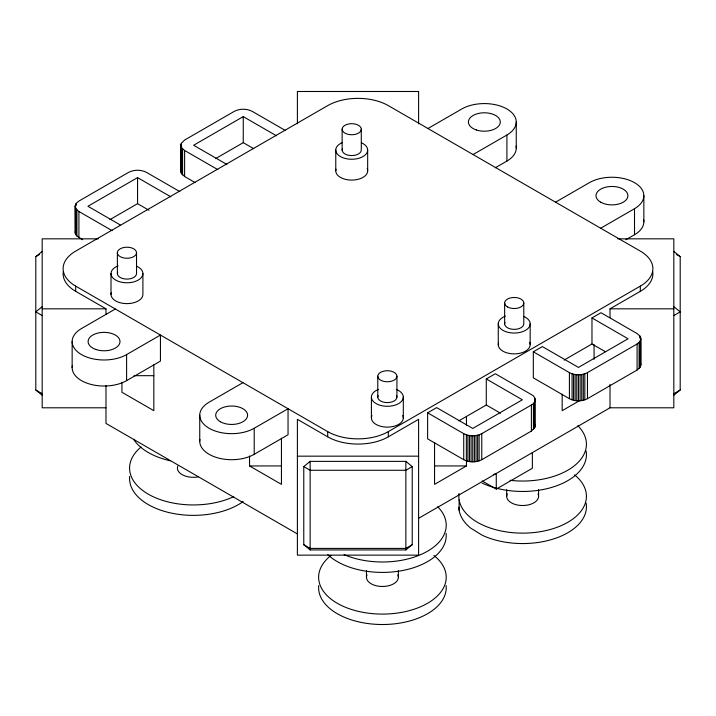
<?xml version="1.0" encoding="UTF-8"?>
<svg xmlns="http://www.w3.org/2000/svg" width="716" height="716" viewBox="0 0 716 716"><rect width="100%" height="100%" fill="white"/><g stroke="black" fill="none" stroke-linecap="round" stroke-linejoin="round"><path stroke-width="1.07" d="M366.467 577.257L366.476 570.679M82.716 239.726L76.889 236.003L75.287 233.282L75.18 206.271L76.147 203.451L78.912 201.062L128.54 172.413C134.071 169.522 141.052 169.522 146.583 172.413L179.832 191.611M75.18 232.324L75.61 230.418M195.047 182.544L184.603 176.512L181.3 173.209L181.3 143.352L184.603 140.05L234.23 111.392C239.762 108.501 246.743 108.501 252.274 111.392L285.514 130.589M180.862 171.303L181.3 169.397M458.768 420.892L486.28 405.005L486.28 378.952L522.376 399.796L472.748 428.445L436.662 407.61L427.631 412.819L427.631 438.863L463.726 459.699C469.257 462.59 476.238 462.59 481.77 459.699L531.397 431.05L534.7 427.747L534.7 423.935M640.82 338.775L639.853 341.595L637.088 343.984L587.46 372.633C581.929 375.524 574.948 375.524 569.417 372.633L533.322 351.798L533.322 377.842L569.417 398.687C574.948 401.578 581.929 401.578 587.46 398.687L637.088 370.029L639.853 367.639L640.82 364.82L640.82 338.775L639.853 335.956L637.088 333.567L600.993 312.731L591.971 317.94L591.971 343.984L564.092 360.085M427.631 412.819L463.726 433.654C469.257 436.545 476.238 436.545 481.77 433.654L531.397 405.005C536.177 403.162 536.177 396.422 531.397 394.588L495.311 373.743L486.28 378.952M42.181 395.223L35.8 390.014L35.8 256.623L42.181 251.414M42.181 306.663L35.8 311.872L42.181 315.559M303.772 466.581L310.144 461.373L405.856 461.373L412.228 466.581L412.228 544.724L405.856 549.933L310.144 549.933L303.772 544.724L303.772 466.581L310.144 470.269L405.856 470.269L412.228 466.581M673.819 395.223L680.2 390.014L680.2 256.623L673.819 251.414M170.802 196.819L137.561 177.622L87.934 206.271L120.225 224.922M276.492 135.798L243.252 116.61L193.624 145.259L226.865 164.447M35.8 256.623L39.443 254.511M109.888 219.651L137.561 203.666L148.964 210.253M215.57 158.63L243.252 142.654L253.697 148.686M115.33 309.008L81.49 328.546A31.898 18.419 0 0 0 81.49 354.59A31.898 18.419 0 0 0 126.607 354.59L160.438 335.052L160.438 361.097L126.607 380.635A31.898 18.419 0 0 1 90.314 384.232A31.898 18.419 0 0 1 72.316 365.688M427.953 128.513L461.793 108.975A31.898 18.419 0 0 1 506.91 108.975A31.898 18.419 0 0 1 506.91 135.02L506.91 161.073L495.302 167.768M473.07 154.558L506.91 135.02M242.93 382.675L209.09 402.213A31.898 18.419 0 0 0 209.09 428.257A31.898 18.419 0 0 0 254.207 428.257L288.047 408.729L288.047 434.773L254.207 454.311A31.898 18.419 0 0 1 217.924 457.909A31.898 18.419 0 0 1 199.925 439.364M555.562 202.18L589.393 182.652A31.898 18.419 0 0 1 634.51 182.652A31.898 18.419 0 0 1 634.51 208.696L634.51 234.741L625.811 239.762M600.67 228.234L634.51 208.696M75.672 286.114L327.695 431.614A42.862 24.747 0 0 0 388.305 431.614L640.328 286.114A42.862 24.747 0 0 0 640.328 251.119L388.305 105.619A42.862 24.747 0 0 0 327.695 105.619L75.672 251.119A42.862 24.747 0 0 0 75.672 286.114L75.672 291.322L105.986 308.82L105.986 314.378M533.322 351.798L542.343 346.589L578.438 367.424L628.066 338.775L591.971 317.94M388.305 436.823L418.609 419.325L418.609 555.142L297.391 555.142L297.391 419.325L327.695 436.823A42.862 24.747 0 0 0 388.305 436.823L388.305 431.614M610.014 317.716L610.014 308.82L640.328 291.322A42.862 24.747 0 0 0 652.715 271.668M673.819 315.559L680.2 311.872L673.819 306.663M466.465 460.442L466.465 465.937L434.558 484.356L434.558 442.56M579.566 400.638L562.167 410.68L562.167 394.185M418.609 518.303L610.014 407.798L673.819 407.798L673.819 238.831L617.72 238.831M482.199 480.973L496.269 489.1L532.364 468.264L532.364 452.637M412.228 544.724L405.856 548.411L310.144 548.411L303.772 544.724M673.819 393.702L680.2 390.014M493.279 474.672L496.269 473.473L496.269 489.1M98.28 238.831L42.181 238.831L42.181 407.798L105.986 407.798M42.181 308.82L105.986 308.82M610.014 308.82L673.819 308.82M134.035 375.685L153.833 375.685M297.391 456.164L418.609 456.164M249.535 456.038L249.535 465.937L281.495 465.937M434.505 465.937L466.465 465.937M676.557 254.511L680.2 256.623M591.971 343.984L605.271 351.663M180.862 145.259L181.837 148.078L184.603 150.467L217.843 169.656M486.28 405.005L500.529 413.23M75.18 206.271L76.147 209.09L78.912 211.489L112.152 230.677M249.535 465.937L281.442 484.356L281.442 438.165M297.391 533.939L105.986 423.425L105.986 385.557M35.8 390.014L42.181 393.702M640.39 362.914L640.82 364.82M398.365 570.67L398.365 577.257M643.854 195.674L643.854 221.718M640.713 337.818L640.713 365.786M640.328 286.114L640.328 291.322M640.39 340.682L640.39 366.726M639.853 335.956L639.853 338.122M639.853 341.595L639.853 367.639M639.111 342.463L639.111 368.507M637.088 343.984L637.088 370.029M610.014 384.447L610.014 407.798M594.065 344.566L594.065 359.271M587.46 372.633L587.46 398.687M584.82 373.806L584.82 399.85M583.316 374.235L583.316 400.28M581.741 374.54L581.741 400.593M580.103 374.728L580.103 400.781M578.438 374.79L578.438 400.844M576.774 374.728L576.774 400.781M575.136 374.54L575.136 400.593M573.552 374.235L573.552 400.28M572.057 373.806L572.057 399.85M569.417 372.633L569.417 398.687M538.584 489.717L538.584 496.304M535.031 398.83L535.031 426.799M534.7 397.89L534.7 427.747M534.163 402.616L534.163 428.66M533.429 403.475L533.429 429.528M531.397 405.005L531.397 431.05M530.171 323.838L530.171 344.673M523.79 303.002L523.79 323.838A9.568 5.522 0 0 1 512.969 329.315A9.568 5.522 0 0 1 504.977 322.406M516.254 121.997L516.254 148.051M506.686 489.717L506.686 496.304M504.646 303.002L504.646 323.838M498.264 323.838L498.264 344.673M481.77 433.654L481.77 459.699M479.129 434.827L479.129 460.871M477.635 435.247L477.635 461.301M476.05 435.561L476.05 461.605M474.413 435.749L474.413 461.793M472.748 435.811L472.748 461.856M471.083 435.749L471.083 461.793M469.445 435.561L469.445 461.605M467.87 435.247L467.87 461.301M466.465 416.444L466.465 425.241M466.367 434.827L466.367 460.871M463.726 433.654L463.726 459.699M459.135 499.884L459.135 510.311M418.609 123.859L418.609 91.487L297.391 91.487L297.391 123.859M405.856 461.373L405.856 549.933M403.305 397.085L403.305 417.92M396.924 376.249A9.568 5.522 0 0 1 382.568 381.028A9.568 5.522 0 0 1 382.568 371.461A9.568 5.522 0 0 1 396.924 376.249L396.924 397.085M377.788 376.249L377.788 397.085M371.407 397.085L371.407 417.92M367.666 150.145L367.666 170.981M361.285 129.22A9.568 5.522 0 0 1 346.929 133.999A9.568 5.522 0 0 1 346.929 124.432A9.568 5.522 0 0 1 361.285 129.22L361.285 150.056A9.568 5.522 0 0 1 350.464 155.533A9.568 5.522 0 0 1 342.472 148.624M342.141 129.22L342.141 150.056M335.768 149.966L335.768 170.802M327.695 431.614L327.695 436.823M310.144 461.373L310.144 549.933M254.207 428.257L254.207 454.311M243.252 116.61L243.252 142.654M199.746 415.235L199.746 441.28M184.603 150.467L184.603 176.512M182.571 148.937L182.571 174.99M181.837 148.078L181.837 174.122M181.3 143.352L181.3 173.209M180.969 144.292L180.969 172.27M153.833 364.489L153.833 410.68L121.935 392.261L121.935 382.317M142.905 273.566L142.905 294.41A15.949 9.21 0 0 1 125.56 303.584A15.949 9.21 0 0 1 111.248 292.808M137.561 177.622L137.561 203.666M136.523 252.73A9.568 5.522 0 0 1 122.168 257.518A9.568 5.522 0 0 1 122.168 247.942A9.568 5.522 0 0 1 136.523 252.73L136.523 273.566A9.568 5.522 0 0 1 125.703 279.043A9.568 5.522 0 0 1 117.71 272.143M126.607 354.59L126.607 380.635M117.379 252.73L117.379 273.566M111.007 273.566L111.007 294.41M78.912 211.489L78.912 237.533M76.889 209.958L76.889 236.003M76.147 203.451L76.147 205.626M76.147 209.09L76.147 235.143M75.61 208.186L75.61 234.23M75.287 205.313L75.287 233.282M72.146 341.568L72.146 367.612M523.933 316.535A15.949 9.21 0 0 1 525.741 330.21A15.949 9.21 0 0 1 501.997 329.754A15.949 9.21 0 0 1 505.362 316.177M367.156 168.591A15.949 9.21 0 0 1 352.263 180.092A15.949 9.21 0 0 1 336.037 169.209M361.544 142.806A15.949 9.21 0 0 1 363.37 156.339A15.949 9.21 0 0 1 339.858 156.213A15.949 9.21 0 0 1 342.123 142.699M396.601 395.653A9.568 5.522 0 0 1 387.356 402.607A9.568 5.522 0 0 1 378.111 395.653M529.625 342.293A15.949 9.21 0 0 1 514.911 353.874A15.949 9.21 0 0 1 498.515 343.071M402.759 415.54A15.949 9.21 0 0 1 387.356 427.13A15.949 9.21 0 0 1 371.953 415.54M396.216 389.423A15.949 9.21 0 0 1 399.349 403.153A15.949 9.21 0 0 1 375.363 403.153A15.949 9.21 0 0 1 378.495 389.423M136.666 266.262A15.949 9.21 0 0 1 138.474 279.938A15.949 9.21 0 0 1 114.73 279.491A15.949 9.21 0 0 1 118.095 265.913M75.672 291.322A42.862 24.747 0 0 1 63.285 271.668M643.684 219.794A31.898 18.419 0 0 1 634.51 234.741M516.075 146.127A31.898 18.419 0 0 1 506.91 161.073M243.118 501.585A63.805 36.838 0 0 1 170.462 512.907A63.805 36.838 0 0 1 129.668 476.4M586.135 503.133A63.805 36.838 0 0 1 552.671 539.22A63.805 36.838 0 0 1 482.128 535.183L470.752 528.157A63.805 36.838 0 0 1 458.831 507.107M446.113 585.545A63.805 36.838 0 0 1 382.416 624.513A63.805 36.838 0 0 1 318.718 585.545M233.729 496.635A63.805 36.838 0 0 1 149.957 495.105A63.805 36.838 0 0 1 141.097 446.99M198.153 476.892A15.949 9.21 0 0 1 177.801 466.107M433.869 555.473A63.805 36.838 0 0 1 425.179 604.59A63.805 36.838 0 0 1 339.661 604.59A63.805 36.838 0 0 1 330.962 555.473M397.819 574.867A15.949 9.21 0 0 1 382.416 586.467A15.949 9.21 0 0 1 367.013 574.867M574.518 474.86A63.805 36.838 0 0 1 539.774 531.782A63.805 36.838 0 0 1 459.019 493.458M538.038 493.915A15.949 9.21 0 0 1 522.635 505.514A15.949 9.21 0 0 1 507.223 493.915M577.803 425.707A63.805 36.838 0 0 1 574.492 465.66A63.805 36.838 0 0 1 510.025 480.32M586.135 451.035A63.805 36.838 0 0 1 552.671 487.122A63.805 36.838 0 0 1 482.128 483.085M170.506 460.827A63.805 36.838 0 0 1 133.803 439.633M446.113 533.447A63.805 36.838 0 0 1 401.363 570.75A63.805 36.838 0 0 1 327.865 554.685M437.673 506.74A63.805 36.838 0 0 1 424.722 552.734A63.805 36.838 0 0 1 344.092 554.614M476.373 129.972A15.949 9.21 0 0 0 500.296 121.997A15.949 9.21 0 0 0 476.373 114.023A15.949 9.21 0 0 0 476.373 129.972M220.376 421.751A15.949 9.21 0 0 0 247.056 417.616A15.949 9.21 0 0 0 227.527 406.339A15.949 9.21 0 0 0 220.376 421.751M96.069 349.542A15.949 9.21 0 0 0 120.002 341.568A15.949 9.21 0 0 0 96.069 333.593A15.949 9.21 0 0 0 96.069 349.542M600.67 202.18A15.949 9.21 0 0 0 627.359 198.055A15.949 9.21 0 0 0 607.821 186.778A15.949 9.21 0 0 0 600.67 202.18M507.447 306.904A9.568 5.522 0 0 0 523.459 304.434A9.568 5.522 0 0 0 511.743 297.668A9.568 5.522 0 0 0 507.447 306.904"/></g></svg>
